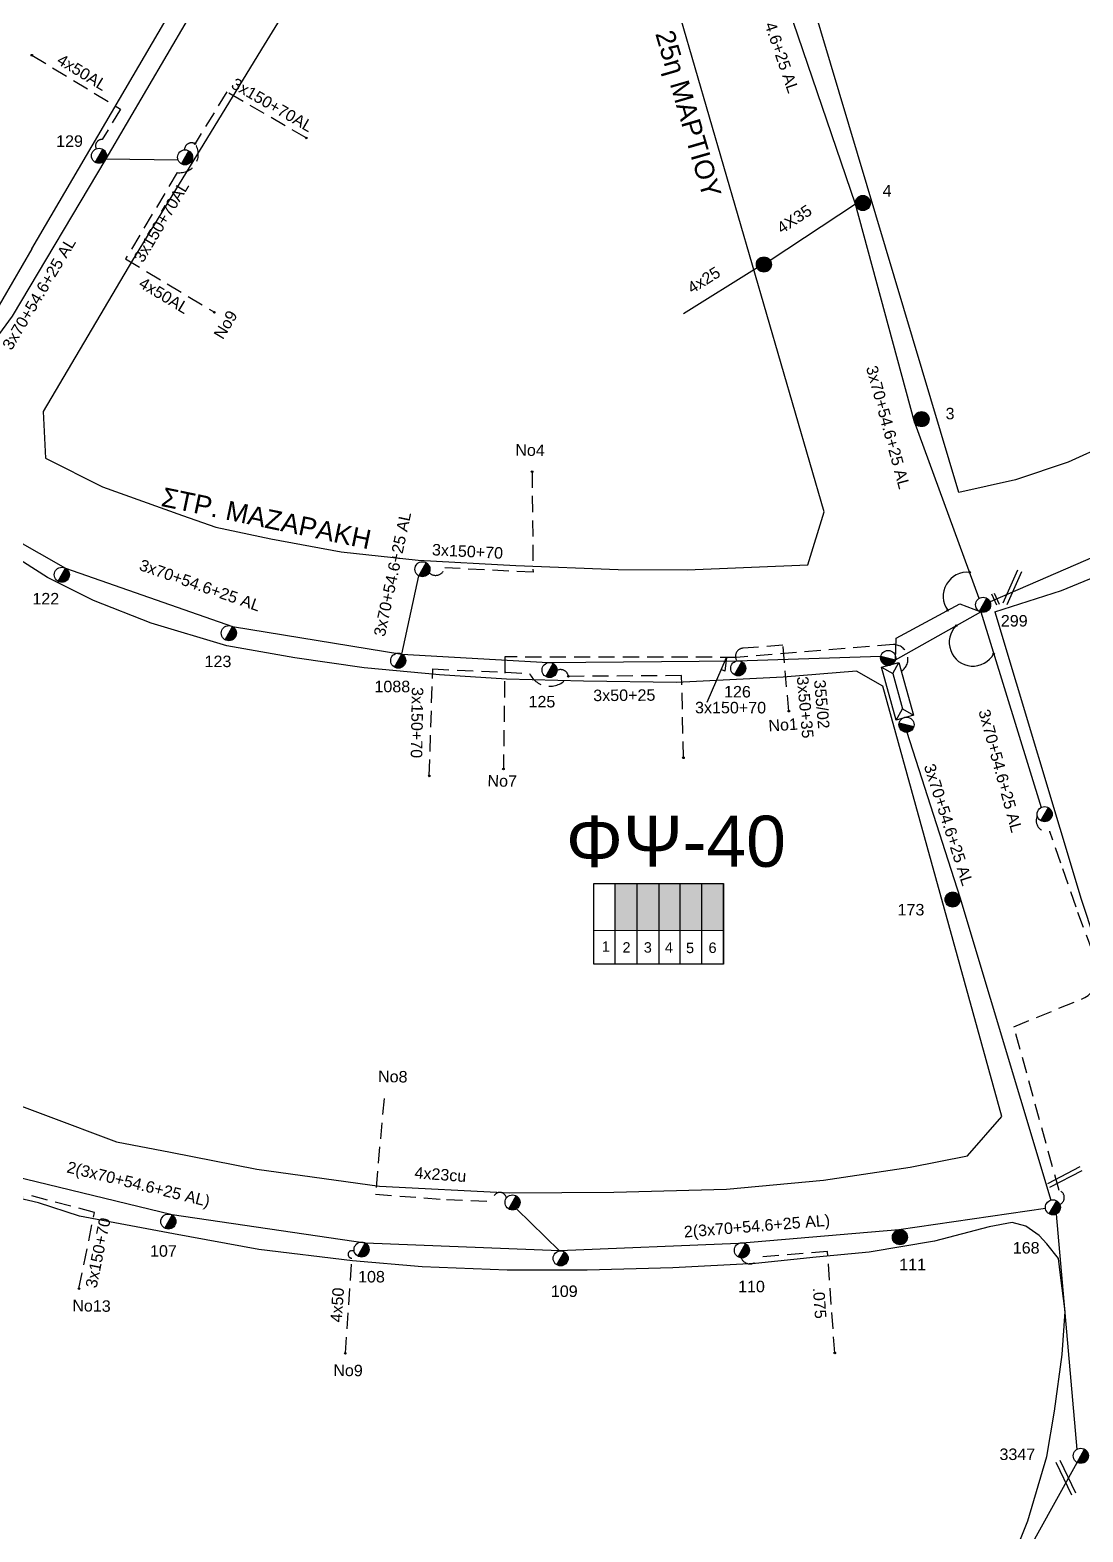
# Model space of a CAD drawing. Header units: millimetres. Extents: x 1421 to 10994, y 848 to 1896.
# Drawn here: x 10307.8 to 10472.5, y 1371.5 to 1606.5 of the extents above; entities that cross this region are included whole.
import ezdxf
from ezdxf.enums import TextEntityAlignment as Align

# ---------------------------------------------------------------- set-up
doc = ezdxf.new("R2010")
doc.units = ezdxf.units.MM
doc.linetypes.add('DASHED', pattern=[19.05, 12.7, -6.35])
for name, color, linetype, lineweight in [('3x150+70', 7, 'Continuous', 30), ('3x150+70AL', 7, 'DASHED', 30), ('3x50+25', 7, 'Continuous', 30), ('3x70+54.6+25 AL', 7, 'SYN_LINE', 30), ('4x23cu', 7, 'Continuous', 30), ('4x25', 7, 'Continuous', 30), ('4X35', 7, 'DASHED', 30), ('4x50', 7, 'Continuous', 30), ('Άγνωστα', 7, 'Continuous', 30), ('Καλωδια Χ.Τ. 3x50+35', 7, 'Continuous', 30), ('Καλώδια ΧΤ   3x150AL+50CU', 7, 'DASHED', 30), ('Υπόγεια Καλώδια Δικτύου ΧΤ   .075', 7, 'DASHED', 30), ('Υπόγεια καλώδια Παροχών ΧΤ   4x50AL', 7, 'DASHED', 30)]:
    doc.layers.add(name, color=color, linetype=linetype, lineweight=lineweight)
for name, color, linetype in [('Pillar OTE', 7, 'Continuous'), ('TEXT ΚΑΛΩΔΙΩΝ', 7, 'Continuous'), ('Μηχανική τομή', 7, 'Continuous'), ('Στύλος Ξύλινος', 7, 'Continuous'), ('Στύλος Ξύλινος @ 1', 7, 'Continuous'), ('Στύλος ΦΜ', 7, 'Continuous'), ('Στύλος ΦΜ @ 1', 7, 'Continuous'), ('Συνδέσεις', 7, 'Continuous'), ('Τομή', 7, 'Continuous'), ('Υποσταθμός εναέριος 2 στύλων', 7, 'Continuous'), ('Υποσταθμός πόλεως', 7, 'Continuous'), ('Υπόβαθρο ΔΕΗ', 7, 'Continuous')]:
    doc.layers.add(name, color=color, linetype=linetype)
doc.styles.add('arial', font='arial.ttf', dxfattribs={"height": 3})
doc.styles.get("Standard").update_dxf_attribs({"font": 'arial.ttf', "height": 1.8})
doc.linetypes.add('SYN_LINE', pattern='A,0.5,-0.0001,["/\\/\\/\\/",Standard,S=0.1,R=0,X=0,Y=-0.05],-0.25', length=0.7501)

# ---------------------------------------------------------------- blocks, each defined once
blk = doc.blocks.new('ΥΠΑΡΧΩΝ ΤΣΙΜΕΝΤΕΝΙΟΣ ΣΤΥΛΟΣ')
at = {"layer": 'Στύλος ΦΜ'}
blk.add_hatch(color=7, dxfattribs=at).paths.add_polyline_path([(-1.29, -2.28, 0.574793), (2.62, 0, 0.268822), (1.3, 2.27)])
at = {"layer": 'Στύλος ΦΜ', "color": 7}
blk.add_line((-1.29, -2.28), (1.3, 2.27), dxfattribs=at)
blk.add_circle((0, 0), 2.62, dxfattribs=at)
at = {"layer": 'Στύλος ΦΜ', "flags": 4}
for tag, p in [('ΑΡΙΘΜΟΣ', (-4.68, 8.05)), ('ΤΥΠΟΣ', (-4.91, 3.03))]:
    blk.add_attdef(tag, p, '', height=4, dxfattribs=at)
blk = doc.blocks.new('ΥΠΑΡΧΩΝ ΞΥΛΙΝΟΣ ΣΤΥΛΟΣ')
at = {"layer": 'Στύλος Ξύλινος'}
h = blk.add_hatch(color=7, dxfattribs=at)
h.paths.add_polyline_path([(-2.62, 0, 0.270008), (-1.29, -2.28), (1.3, 2.27, 0.576266)])
h.paths.add_polyline_path([(-1.29, -2.28, 0.574793), (2.62, 0, 0.268822), (1.3, 2.27)])
at = {"layer": 'Στύλος Ξύλινος', "color": 7}
blk.add_line((-1.29, -2.28), (1.3, 2.27), dxfattribs=at)
blk.add_circle((0, 0), 2.62, dxfattribs=at)
at = {"layer": 'Στύλος Ξύλινος', "color": 1, "flags": 4}
for tag, p in [('ΑΡΙΘΜΟΣ', (-4.91, 8.6)), ('ΤΥΠΟΣ', (-4.85, 3.39))]:
    blk.add_attdef(tag, p, '', height=4, dxfattribs=at)
blk = doc.blocks.new('ΥΠΟΣΤΑΘΜΟΣ ΕΝΑΕΡΙΟΣ ΕΠΙ 2 ΣΤΥΛΩΝ')
at = {"layer": 'Υποσταθμός εναέριος 2 στύλων', "linetype": 'Continuous'}
for points in [[(-11.97, -2.11, 0.574793), (-8.45, -0.07, 0.268822), (-9.64, 1.98)], [(9.68, -2.15, 0.574793), (13.19, -0.1, 0.268822), (12.01, 1.95)]]:
    blk.add_hatch(color=256, dxfattribs=at).paths.add_polyline_path(points)
for p, q in [((-11.97, -2.11), (-9.64, 1.98)), ((9.68, -2.15), (12.01, 1.95))]:
    blk.add_line(p, q, dxfattribs=at)
for centre in [(-10.81, -0.07), (10.84, -0.1)]:
    blk.add_circle(centre, 2.36, dxfattribs=at)
at = {"layer": 'Υποσταθμός πόλεως', "linetype": 'Continuous', "ltscale": 40}
blk.add_lwpolyline([(-8.57, 2.82), (8.57, 2.82), (8.57, -2.82), (-8.57, -2.82)], close=True, dxfattribs=at)
for points in [[(-5.75, 0), (-8.57, 2.82)], [(-8.57, -2.82), (-5.75, 0)], [(-5.75, 0), (5.75, 0)], [(5.75, 0), (8.57, 2.82)], [(8.57, -2.82), (5.75, 0)]]:
    blk.add_lwpolyline(points, dxfattribs=at)
at = {"layer": 'Υποσταθμός εναέριος 2 στύλων', "ltscale": 40, "flags": 1}
for tag, p in [('ΜΕΤΑΣΧΗΜΑΤΙΣΜΟΣ', (14.09, 2.51)), ('ΙΣΧΥΣ', (14.07, -0.28)), ('ΑΡΙΘΜΟΣ', (14.19, -3))]:
    blk.add_attdef(tag, p, '', height=1.8, dxfattribs=at)
blk = doc.blocks.new('_ΣΥΝΔΕΣΗ')
at = {"layer": 'Συνδέσεις', "linetype": 'SYN_LINE', "ltscale": 40}
blk.add_hatch(color=256, dxfattribs=at).paths.add_polyline_path([(0.5, -0.01, 1), (-0.5, -0.01, 1)])
at = {"layer": 'Συνδέσεις'}
blk.add_circle((0, -0.01), 0.5, dxfattribs=at)
blk = doc.blocks.new('ΤΟΜΗ')
at = {"layer": 'Τομή', "ltscale": 40}
for p, q in [((11.33, -0.65), (-11.4, -0.65)), ((11.33, -3.42), (-11.4, -3.42))]:
    blk.add_line(p, q, dxfattribs=at)
blk = doc.blocks.new('ΜΗΧΑΝΙΚΗ ΤΟΜΗ')
at = {"layer": 'Μηχανική τομή', "ltscale": 40}
for p, q in [((-3.79, 1.21), (3.79, 1.21)), ((3.79, -0.34), (-3.79, -0.34))]:
    blk.add_line(p, q, dxfattribs=at)

msp = doc.modelspace()

# ---------------------------------------------------------------- hatches: boundary and pattern name
at = {"layer": 'Καλώδια ΧΤ   3x150AL+50CU', "linetype": 'DASHED', "lineweight": -3, "ltscale": 0.2}
h = msp.add_hatch(color=5, dxfattribs=at)
h.dxf.hatch_style = 1
h.paths.add_polyline_path([(10402.75, 1473), (10399.31, 1473), (10399.31, 1465.64), (10402.75, 1465.64)])
h = msp.add_hatch(color=2, dxfattribs=at)
h.dxf.hatch_style = 1
h.paths.add_polyline_path([(10402.75, 1465.64), (10406.19, 1465.64), (10406.19, 1473), (10402.75, 1473)])
h = msp.add_hatch(color=27, dxfattribs=at)
h.dxf.hatch_style = 1
h.paths.add_polyline_path([(10409.48, 1473), (10406.19, 1473), (10406.19, 1465.64), (10409.48, 1465.63)])
h = msp.add_hatch(color=1, dxfattribs=at)
h.dxf.hatch_style = 1
h.paths.add_polyline_path([(10412.87, 1473), (10409.48, 1473), (10409.48, 1465.63), (10412.87, 1465.63)])
h = msp.add_hatch(color=133, dxfattribs=at)
h.dxf.hatch_style = 1
h.paths.add_polyline_path([(10412.87, 1465.63), (10416.27, 1465.63), (10416.27, 1473), (10412.87, 1473)])

# ---------------------------------------------------------------- linework, layer by layer
at = {"layer": '3x150+70', "color": 2, "linetype": 'DASHED', "lineweight": -3, "ltscale": 0.2}
for points in [[(10386.33, 1537.42), (10386.47, 1521.67), (10372.67, 1522.36, -0.581448), (10370.21, 1521.59, -0.981219)], [(10370.24, 1489.82), (10370.79, 1506.55), (10385.93, 1505.85, 0.580092), (10392, 1505.38)]]:
    msp.add_lwpolyline(points, format="xyb", dxfattribs=at)
at = {"layer": '3x150+70', "color": 1, "linetype": 'DASHED', "lineweight": -3, "ltscale": 0.2}
msp.add_lwpolyline([(10444.08, 1506.21, 0.747572), (10442.88, 1510.36), (10418.29, 1508.36), (10382.07, 1508.42), (10381.85, 1490.89)], format="xyb", dxfattribs=at)
at = {"layer": '3x150+70', "color": 27, "linetype": 'DASHED', "lineweight": -3, "ltscale": 0.2}
msp.add_lwpolyline([(10315.46, 1409.59), (10317.89, 1421.51), (10307.01, 1424.38, -0.958737), (10305.1, 1425.01, -5.292185)], format="xyb", dxfattribs=at)
at = {"layer": '3x150+70AL', "color": 6, "linetype": 'DASHED', "lineweight": -3, "ltscale": 0.2}
for points in [[(10351.01, 1589.64), (10338.57, 1596.83), (10333.61, 1588.74, 0.550995), (10331.95, 1587.78, -3.885736)], [(10333.61, 1588.74, -0.652483), (10330.83, 1584.22), (10322.74, 1570.71)]]:
    msp.add_lwpolyline(points, format="xyb", dxfattribs=at)
at = {"layer": '3x50+25', "color": 2, "linetype": 'DASHED', "lineweight": -3, "ltscale": 0.2}
msp.add_lwpolyline([(10410, 1492.65), (10409.72, 1505.5), (10392, 1505.38, 0.519599), (10390.24, 1506.31, 3.282238)], format="xyb", dxfattribs=at)
at = {"layer": '3x70+54.6+25 AL', "color": 6, "linetype": 'SYN_LINE', "lineweight": -3, "ltscale": 15}
for points in [[(10361.03, 1659.55), (10348.54, 1635.99), (10335.56, 1613.52), (10319.68, 1586.39), (10305.02, 1561.77), (10287.93, 1538.44)], [(10367.2, 1198.18), (10385.26, 1233.46), (10411.8, 1274.67), (10438.97, 1321.23), (10453.02, 1348.9), (10471.57, 1382.4)]]:
    msp.add_lwpolyline(points, dxfattribs=at)
at = {"layer": '3x70+54.6+25 AL', "color": 133, "linetype": 'SYN_LINE', "lineweight": -3, "ltscale": 15}
for points in [[(10456.25, 1517.59), (10446.1, 1545.35), (10436.9, 1579.28), (10427.21, 1607.67), (10419.48, 1634.39), (10415.68, 1653.88)], [(10443.16, 1507.97), (10443.26, 1511.37), (10453.24, 1516.76), (10456.49, 1515.47)]]:
    msp.add_lwpolyline(points, dxfattribs=at)
at = {"layer": '3x70+54.6+25 AL', "color": 2, "linetype": 'SYN_LINE', "lineweight": -3, "ltscale": 15}
for points in [[(10554.78, 1595.58), (10543.89, 1583.27), (10533.49, 1569.65), (10521.46, 1557.39), (10507.63, 1544.34), (10493.05, 1534.13), (10475.65, 1524.74), (10457.95, 1517.06)], [(10288.22, 1536.63), (10313.36, 1522.31), (10339.49, 1513.17), (10365.98, 1508.88), (10388.84, 1507.54), (10418.35, 1507.81), (10440.88, 1508.55)], [(10365.98, 1508.88), (10368.59, 1521.12)]]:
    msp.add_lwpolyline(points, dxfattribs=at)
at = {"layer": '3x70+54.6+25 AL', "color": 6, "linetype": 'SYN_LINE', "lineweight": -3, "ltscale": 10}
msp.add_lwpolyline([(10319.68, 1586.39), (10330.95, 1586.19)], dxfattribs=at)
at = {"layer": '3x70+54.6+25 AL', "color": 5, "linetype": 'SYN_LINE', "lineweight": -3, "ltscale": 15}
msp.add_lwpolyline([(10443.16, 1507.97), (10456.49, 1515.47), (10465.95, 1484.86)], dxfattribs=at)
at = {"layer": '3x70+54.6+25 AL', "color": 27, "linetype": 'SYN_LINE', "lineweight": -3, "ltscale": 15}
for points in [[(10444.93, 1496.65), (10453.22, 1470.83), (10467.45, 1423.43)], [(10466.63, 1422.1), (10443.68, 1418.8), (10418.6, 1416.63), (10390.63, 1415.48), (10360.24, 1416.72), (10330.03, 1421.11), (10305.33, 1427.15), (10282.14, 1435.31)], [(10468.3, 1421.24), (10471.54, 1384.44)]]:
    msp.add_lwpolyline(points, dxfattribs=at)
at = {"layer": '3x70+54.6+25 AL', "color": 27, "linetype": 'SYN_LINE', "lineweight": -3, "ltscale": 10}
msp.add_lwpolyline([(10390.63, 1415.48), (10383.9, 1422.09)], dxfattribs=at)
at = {"layer": '4x23cu', "color": 27, "linetype": 'DASHED', "lineweight": -3, "ltscale": 0.2}
msp.add_lwpolyline([(10363.17, 1439.34), (10361.82, 1424.35), (10372.92, 1423.54), (10380.32, 1423.23, -1.117674), (10382.31, 1423.76, -5.200254)], format="xyb", dxfattribs=at)
at = {"layer": '4x25', "color": 133, "linetype": 'SYN_LINE', "lineweight": -3, "ltscale": 15}
msp.add_lwpolyline([(10421.51, 1569.32), (10410.02, 1562.13)], dxfattribs=at)
at = {"layer": '4X35', "color": 133, "linetype": 'SYN_LINE', "lineweight": -3, "ltscale": 15}
msp.add_lwpolyline([(10436.9, 1579.28), (10423.56, 1570.47)], dxfattribs=at)
at = {"layer": '4x50', "color": 27, "linetype": 'DASHED', "lineweight": -3, "ltscale": 0.2}
msp.add_lwpolyline([(10357.12, 1399.47), (10358.14, 1414.36, -1.460687), (10358.52, 1415.38, 3.885659)], format="xyb", dxfattribs=at)
at = {"layer": 'Pillar OTE', "lineweight": -3, "ltscale": 40}
for points in [[(10395.98, 1460.36), (10395.98, 1473), (10416.27, 1473), (10416.27, 1460.35), (10395.98, 1460.37)], [(10399.31, 1460.36), (10399.31, 1473)], [(10402.75, 1460.36), (10402.75, 1473)], [(10406.19, 1460.36), (10406.19, 1473)], [(10409.48, 1460.35), (10409.48, 1473)], [(10412.87, 1460.35), (10412.87, 1473)], [(10416.27, 1460.35), (10416.27, 1473)], [(10395.98, 1465.65), (10416.27, 1465.63)]]:
    msp.add_lwpolyline(points, dxfattribs=at)
at = {"layer": 'TEXT ΚΑΛΩΔΙΩΝ', "lineweight": -3, "ltscale": 15}
msp.add_lwpolyline([(10413.71, 1501.37), (10416.75, 1508.36), (10416.47, 1506.2), (10415.92, 1506.44)], dxfattribs=at)
at = {"layer": 'Καλωδια Χ.Τ. 3x50+35', "color": 2, "linetype": 'DASHED', "lineweight": -3, "ltscale": 0.2}
msp.add_lwpolyline([(10426.48, 1499.94), (10425.56, 1510.25), (10419.32, 1509.79, 0.574647), (10418.35, 1507.81, 2.447439)], format="xyb", dxfattribs=at)
at = {"layer": 'Καλώδια ΧΤ   3x150AL+50CU', "color": 5, "linetype": 'DASHED', "lineweight": -3, "ltscale": 0.2}
for points in [[(10514.58, 1457.72), (10509.93, 1455.17), (10508.13, 1455.92), (10502.34, 1453.7), (10499.1, 1452.64), (10493.98, 1451.13), (10489.57, 1450.63), (10485.78, 1450.88), (10481.84, 1452.39), (10479.21, 1453.96, -0.224396), (10475.27, 1458.94), (10475.27, 1458.94), (10471.4, 1469.26), (10469.03, 1476.16), (10467.32, 1481.11, -0.625347), (10465.34, 1483.55)], [(10468.88, 1422.75, 0.683749), (10468.75, 1424.96), (10461.69, 1450.55), (10472.8, 1455.12, 0.225682), (10475.27, 1458.94, -47.251631)]]:
    msp.add_lwpolyline(points, format="xyb", dxfattribs=at)
at = {"layer": 'Υπόβαθρο ΔΕΗ', "lineweight": -3, "ltscale": 0.1}
for points in [[(10308.08, 1572.27), (10301.96, 1561.84), (10298.72, 1556.63), (10297.17, 1553.71), (10295.09, 1553.08), (10293.77, 1552.71), (10291.59, 1552.95), (10290.39, 1553.35), (10288.39, 1554.4), (10286.02, 1556.09), (10278.97, 1561.65), (10247.27, 1599.94), (10235.3, 1621.33), (10229.76, 1631.06), (10228.33, 1636.99), (10228.61, 1639.76), (10228.92, 1641.37), (10230.22, 1642.92), (10231.36, 1644.18), (10232.84, 1645.04), (10234.04, 1645.66), (10253.87, 1650.81), (10307.76, 1666.21), (10346.25, 1677.09)], [(10308.08, 1572.27), (10360.45, 1661.74)], [(10372.84, 1651.12), (10363.94, 1635.98), (10344.41, 1604.2), (10323.81, 1570.51), (10309.83, 1546.83), (10310.21, 1539.51), (10319.12, 1535.05), (10331.64, 1530.58), (10336.86, 1528.72), (10345.49, 1526.91), (10356.49, 1524.88), (10368.49, 1523.56), (10383.78, 1522.74), (10399.78, 1522.13), (10410.57, 1522.05), (10429.46, 1522.86), (10431.99, 1531.12), (10398.36, 1646.96)], [(10458.7, 1515.48), (10472.19, 1470.55), (10474.28, 1464.24), (10475.77, 1460.8), (10477.31, 1458.54), (10479.11, 1456.54), (10482.24, 1454.06), (10484.14, 1453.29), (10486.4, 1452.31), (10488.3, 1451.8), (10492.57, 1452.47), (10501.96, 1455.19), (10510.56, 1459.59), (10519.25, 1465.31), (10528.77, 1473.99), (10539.39, 1486.17), (10552.25, 1506.27), (10588.69, 1562.64), (10596.85, 1576.51), (10558.61, 1597.56)], [(10458.7, 1515.48), (10469.11, 1518.83), (10480.01, 1523.3), (10494.13, 1531.19), (10504.14, 1537.49), (10515.42, 1546.69), (10525.68, 1556.77), (10534.85, 1567.05), (10544.19, 1578.47), (10552.69, 1588.88), (10557.06, 1595.05), (10558.78, 1597.47)], [(10292.53, 1443.36), (10310.24, 1436.72), (10321.31, 1432.57), (10329.75, 1430.92), (10343.3, 1428.28), (10362.46, 1425.63), (10382.84, 1424.55), (10399.1, 1424.66), (10416.73, 1425.17), (10431.9, 1426.58), (10445.48, 1428.59), (10454.42, 1430.39), (10459.79, 1436.5), (10441.19, 1503.87), (10437.09, 1506.19), (10425.59, 1505.28), (10408.92, 1504.43), (10394.38, 1504.66), (10382.33, 1504.94), (10371.82, 1505.62), (10360.04, 1506.74), (10349.23, 1508.31), (10338.6, 1510.19), (10326.77, 1513.73), (10317.75, 1517.25), (10310.55, 1520.84), (10302.98, 1525.67)], [(10460.75, 1365.45), (10463.88, 1373.24), (10466.86, 1383.33), (10468.05, 1390.42), (10469.23, 1399.3), (10469.71, 1406.02), (10468.99, 1411.71), (10468.67, 1414.29), (10466.83, 1416.57), (10465.63, 1417.89), (10463.53, 1419.38), (10461.43, 1419.92), (10457.83, 1419.26), (10449.25, 1416.99), (10439.05, 1415.31), (10430.77, 1414.52), (10421.25, 1413.51), (10408.33, 1412.83), (10394.93, 1412.5), (10382.41, 1412.5), (10369.12, 1412.98), (10358.22, 1413.96), (10343.58, 1415.73), (10330.26, 1418.18), (10321.88, 1419.74), (10315.52, 1420.93), (10309.13, 1422.99), (10302.13, 1424.61)]]:
    msp.add_lwpolyline(points, dxfattribs=at)
msp.add_lwpolyline([(10432.64, 1667.96), (10493.79, 1633.97), (10540.24, 1609.22), (10540.99, 1602.25), (10532.85, 1591.29), (10521.76, 1578.91), (10504.28, 1559.05), (10491.31, 1548.8), (10482.58, 1544.55), (10470.19, 1538.9), (10461.91, 1536.15), (10453.09, 1534.15), (10417.14, 1654.42, 0.104764)], format="xyb", close=True, dxfattribs=at)
at = {"layer": 'Υπόβαθρο ΔΕΗ', "lineweight": -3}
for centre, radius, start, end in [((10454.39, 1517.92), 3.76, 84.244, 215.7006), ((10455.27, 1510.69), 3.7, 134.6583, 331.2109)]:
    msp.add_arc(centre, radius, start, end, dxfattribs=at)
at = {"layer": 'Υπόγεια Καλώδια Δικτύου ΧΤ   .075', "color": 27, "linetype": 'DASHED', "lineweight": -3, "ltscale": 0.2}
msp.add_lwpolyline([(10433.67, 1399.52), (10432.54, 1415.39), (10421.84, 1414.54, -0.715499), (10419.01, 1414.41, 16.173723)], format="xyb", dxfattribs=at)
at = {"layer": 'Υπόγεια καλώδια Παροχών ΧΤ   4x50AL', "color": 6, "linetype": 'DASHED', "lineweight": -3, "ltscale": 0.2}
msp.add_lwpolyline([(10308.08, 1602.58), (10321.97, 1594.16), (10319.1, 1589.39, 0.592103), (10318.17, 1587.94, -1.709359)], format="xyb", dxfattribs=at)
msp.add_lwpolyline([(10322.74, 1570.71), (10336.64, 1562.36)], dxfattribs=at)

# ---------------------------------------------------------------- block references
at = {"layer": 'Μηχανική τομή', "lineweight": -3, "xscale": 0.2499999999999677, "yscale": 0.2499999999999677, "zscale": 0.2499999999999677, "rotation": 293.7952036821837}
msp.add_blockref('ΜΗΧΑΝΙΚΗ ΤΟΜΗ', (10458.71, 1517.43), dxfattribs=at)
at = {"layer": 'Στύλος Ξύλινος @ 1', "lineweight": -3, "ltscale": 40}
ref = msp.add_blockref('ΥΠΑΡΧΩΝ ΞΥΛΙΝΟΣ ΣΤΥΛΟΣ', (10438.06, 1579.45), dxfattribs=dict(at, xscale=0.4499999999998181, yscale=0.4499999999998181, zscale=0.4499999999998181))
ref.add_attrib('ΑΡΙΘΜΟΣ', '4', (10441.15, 1580.47), dxfattribs={"layer": 'Στύλος Ξύλινος', "height": 1.8, "flags": 4})
at = {"layer": 'Στύλος Ξύλινος @ 1', "lineweight": -3, "ltscale": 40, "xscale": 0.4499999999998181, "yscale": 0.4499999999998181, "zscale": 0.4499999999998181}
msp.add_blockref('ΥΠΑΡΧΩΝ ΞΥΛΙΝΟΣ ΣΤΥΛΟΣ', (10422.58, 1569.82), dxfattribs=at)
at = {"layer": 'Στύλος Ξύλινος @ 1', "lineweight": -3, "ltscale": 40}
ref = msp.add_blockref('ΥΠΑΡΧΩΝ ΞΥΛΙΝΟΣ ΣΤΥΛΟΣ', (10447.24, 1545.64), dxfattribs=dict(at, xscale=0.4499999999998181, yscale=0.4499999999998181, zscale=0.4499999999998181))
ref.add_attrib('ΑΡΙΘΜΟΣ', '3', (10451, 1545.61), dxfattribs={"layer": 'Στύλος Ξύλινος', "height": 1.8, "flags": 4})
ref = msp.add_blockref('ΥΠΑΡΧΩΝ ΞΥΛΙΝΟΣ ΣΤΥΛΟΣ', (10452.1, 1470.46), dxfattribs=dict(at, xscale=0.4499999999998181, yscale=0.4499999999998181, zscale=0.4499999999998181))
ref.add_attrib('ΑΡΙΘΜΟΣ', '173', (10443.49, 1467.98), dxfattribs={"layer": 'Στύλος Ξύλινος', "height": 1.8, "flags": 4})
ref = msp.add_blockref('ΥΠΑΡΧΩΝ ΞΥΛΙΝΟΣ ΣΤΥΛΟΣ', (10443.86, 1417.63), dxfattribs=dict(at, xscale=0.4499999999998181, yscale=0.4499999999998181, zscale=0.4499999999998181))
ref.add_attrib('ΑΡΙΘΜΟΣ', '111', (10443.74, 1412.47), dxfattribs={"layer": 'Στύλος Ξύλινος', "height": 1.8, "flags": 4})
at = {"layer": 'Στύλος ΦΜ @ 1', "color": 1, "lineweight": -3, "ltscale": 40}
ref = msp.add_blockref('ΥΠΑΡΧΩΝ ΤΣΙΜΕΝΤΕΝΙΟΣ ΣΤΥΛΟΣ', (10318.59, 1586.84), dxfattribs=dict(at, xscale=0.4499999999998181, yscale=0.4499999999998181, zscale=0.4499999999998181))
ref.add_attrib('ΑΡΙΘΜΟΣ', '129', (10311.88, 1588.24), dxfattribs={"layer": 'Στύλος ΦΜ', "height": 1.8, "flags": 4})
at = {"layer": 'Στύλος ΦΜ @ 1', "color": 1, "lineweight": -3, "ltscale": 40, "xscale": 0.4499999999998181, "yscale": 0.4499999999998181, "zscale": 0.4499999999998181}
for p in [(10332.05, 1586.6), (10369.17, 1522.15), (10466.49, 1483.82), (10383.27, 1423.08)]:
    msp.add_blockref('ΥΠΑΡΧΩΝ ΤΣΙΜΕΝΤΕΝΙΟΣ ΣΤΥΛΟΣ', p, dxfattribs=at)
at = {"layer": 'Στύλος ΦΜ @ 1', "color": 1, "lineweight": -3, "ltscale": 40}
ref = msp.add_blockref('ΥΠΑΡΧΩΝ ΤΣΙΜΕΝΤΕΝΙΟΣ ΣΤΥΛΟΣ', (10312.78, 1521.29), dxfattribs=dict(at, xscale=0.4499999999998181, yscale=0.4499999999998181, zscale=0.4499999999998181))
ref.add_attrib('ΑΡΙΘΜΟΣ', '122', (10308.17, 1516.64), dxfattribs={"layer": 'Στύλος ΦΜ', "height": 1.8, "flags": 4})
ref = msp.add_blockref('ΥΠΑΡΧΩΝ ΤΣΙΜΕΝΤΕΝΙΟΣ ΣΤΥΛΟΣ', (10456.87, 1516.59), dxfattribs=dict(at, xscale=0.4499999999998181, yscale=0.4499999999998181, zscale=0.4499999999998181))
ref.add_attrib('ΑΡΙΘΜΟΣ', '299', (10459.64, 1513.18), dxfattribs={"layer": 'Στύλος ΦΜ', "height": 1.8, "flags": 4})
ref = msp.add_blockref('ΥΠΑΡΧΩΝ ΤΣΙΜΕΝΤΕΝΙΟΣ ΣΤΥΛΟΣ', (10338.9, 1512.15), dxfattribs=dict(at, xscale=0.4499999999998181, yscale=0.4499999999998181, zscale=0.4499999999998181))
ref.add_attrib('ΑΡΙΘΜΟΣ', '123', (10335.1, 1506.83), dxfattribs={"layer": 'Στύλος ΦΜ', "height": 1.8, "flags": 4})
ref = msp.add_blockref('ΥΠΑΡΧΩΝ ΤΣΙΜΕΝΤΕΝΙΟΣ ΣΤΥΛΟΣ', (10365.39, 1507.85), dxfattribs=dict(at, xscale=0.4499999999998181, yscale=0.4499999999998181, zscale=0.4499999999998181))
ref.add_attrib('ΑΡΙΘΜΟΣ', '1088', (10361.67, 1502.9), dxfattribs={"layer": 'Στύλος ΦΜ', "height": 1.8, "flags": 4})
ref = msp.add_blockref('ΥΠΑΡΧΩΝ ΤΣΙΜΕΝΤΕΝΙΟΣ ΣΤΥΛΟΣ', (10389.06, 1506.38), dxfattribs=dict(at, xscale=0.4499999999998181, yscale=0.4499999999998181, zscale=0.4499999999998181))
ref.add_attrib('ΑΡΙΘΜΟΣ', '125', (10385.76, 1500.53), dxfattribs={"layer": 'Στύλος ΦΜ', "height": 1.8, "flags": 4})
ref = msp.add_blockref('ΥΠΑΡΧΩΝ ΤΣΙΜΕΝΤΕΝΙΟΣ ΣΤΥΛΟΣ', (10418.57, 1506.65), dxfattribs=dict(at, xscale=0.4499999999998181, yscale=0.4499999999998181, zscale=0.4499999999998181))
ref.add_attrib('ΑΡΙΘΜΟΣ', '126', (10416.35, 1502.08), dxfattribs={"layer": 'Στύλος ΦΜ', "height": 1.8, "flags": 4})
ref = msp.add_blockref('ΥΠΑΡΧΩΝ ΤΣΙΜΕΝΤΕΝΙΟΣ ΣΤΥΛΟΣ', (10467.79, 1422.3), dxfattribs=dict(at, xscale=0.4499999999998181, yscale=0.4499999999998181, zscale=0.4499999999998181))
ref.add_attrib('ΑΡΙΘΜΟΣ', '168', (10461.51, 1415.07), dxfattribs={"layer": 'Στύλος ΦΜ', "height": 1.8, "flags": 4})
ref = msp.add_blockref('ΥΠΑΡΧΩΝ ΤΣΙΜΕΝΤΕΝΙΟΣ ΣΤΥΛΟΣ', (10329.44, 1420.08), dxfattribs=dict(at, xscale=0.4499999999998181, yscale=0.4499999999998181, zscale=0.4499999999998181))
ref.add_attrib('ΑΡΙΘΜΟΣ', '107', (10326.57, 1414.58), dxfattribs={"layer": 'Στύλος ΦΜ', "height": 1.8, "flags": 4})
ref = msp.add_blockref('ΥΠΑΡΧΩΝ ΤΣΙΜΕΝΤΕΝΙΟΣ ΣΤΥΛΟΣ', (10359.66, 1415.7), dxfattribs=dict(at, xscale=0.4499999999998181, yscale=0.4499999999998181, zscale=0.4499999999998181))
ref.add_attrib('ΑΡΙΘΜΟΣ', '108', (10359.11, 1410.55), dxfattribs={"layer": 'Στύλος ΦΜ', "height": 1.8, "flags": 4})
ref = msp.add_blockref('ΥΠΑΡΧΩΝ ΤΣΙΜΕΝΤΕΝΙΟΣ ΣΤΥΛΟΣ', (10390.79, 1414.32), dxfattribs=dict(at, xscale=0.4499999999998181, yscale=0.4499999999998181, zscale=0.4499999999998181))
ref.add_attrib('ΑΡΙΘΜΟΣ', '109', (10389.26, 1408.28), dxfattribs={"layer": 'Στύλος ΦΜ', "height": 1.8, "flags": 4})
ref = msp.add_blockref('ΥΠΑΡΧΩΝ ΤΣΙΜΕΝΤΕΝΙΟΣ ΣΤΥΛΟΣ', (10419.14, 1415.58), dxfattribs=dict(at, xscale=0.4499999999998181, yscale=0.4499999999998181, zscale=0.4499999999998181))
ref.add_attrib('ΑΡΙΘΜΟΣ', '110', (10418.54, 1409.02), dxfattribs={"layer": 'Στύλος ΦΜ', "height": 1.8, "flags": 4})
ref = msp.add_blockref('ΥΠΑΡΧΩΝ ΤΣΙΜΕΝΤΕΝΙΟΣ ΣΤΥΛΟΣ', (10472.15, 1383.43), dxfattribs=dict(at, xscale=0.4499999999998181, yscale=0.4499999999998181, zscale=0.4499999999998181))
ref.add_attrib('ΑΡΙΘΜΟΣ', '3347', (10459.43, 1382.77), dxfattribs={"layer": 'Στύλος ΦΜ', "height": 1.8, "flags": 4})
at = {"layer": 'Συνδέσεις', "lineweight": -3, "xscale": 0.25, "yscale": 0.25, "zscale": 0.25}
for p in [(10308.08, 1602.58), (10333.61, 1588.74), (10351.01, 1589.64), (10336.64, 1562.36), (10386.33, 1537.42), (10454.76, 1521.67), (10451.33, 1515.73), (10452.67, 1513.33), (10458.52, 1508.91), (10392, 1505.38), (10426.48, 1499.94), (10410, 1492.65), (10370.24, 1489.82), (10381.85, 1490.89), (10315.46, 1409.59), (10357.13, 1399.47), (10433.67, 1399.52)]:
    msp.add_blockref('_ΣΥΝΔΕΣΗ', p, dxfattribs=at)
at = {"layer": 'Τομή', "lineweight": -3}
for p, xscale, yscale, zscale, rotation in [((10461.93, 1519.13), 0.2499999999999998, 0.2499999999999998, 0.2499999999999998, 245.7997813997417), ((10469.91, 1426.62), 0.2499999999999998, 0.2499999999999998, 0.2499999999999998, 207.8296731773038), ((10469.32, 1379.82), 0.2499999999999999, 0.2499999999999999, 0.2499999999999999, 115.9070990160811)]:
    msp.add_blockref('ΤΟΜΗ', p, dxfattribs=dict(at, xscale=xscale, yscale=yscale, zscale=zscale, rotation=rotation))
at = {"layer": 'Υποσταθμός εναέριος 2 στύλων', "lineweight": -3, "xscale": 0.4999999999999995, "yscale": 0.4999999999999995, "zscale": 0.4999999999999995, "rotation": 285.431093078785}
msp.add_blockref('ΥΠΟΣΤΑΘΜΟΣ ΕΝΑΕΡΙΟΣ ΕΠΙ 2 ΣΤΥΛΩΝ', (10443.49, 1503.06), dxfattribs=at)

# ---------------------------------------------------------------- texts
at = {"lineweight": -3, "ltscale": 30, "char_height": 1.63, "width": 11.2573, "attachment_point": 1}
for s, insert in [('1', (10397.23, 1463.93)), ('2', (10400.46, 1463.79)), ('3', (10403.79, 1463.79)), ('4', (10407.1, 1463.79)), ('5', (10410.4, 1463.71)), ('6', (10413.92, 1463.74))]:
    msp.add_mtext(s, dxfattribs=dict(at, insert=insert))
at = {"layer": 'TEXT ΚΑΛΩΔΙΩΝ', "lineweight": -3, "ltscale": 15, "style": 'arial'}
for s, rotation, p in [('3x70+54.6+25 AL', 288.8557, (10424.05, 1606.16)), ('4x50AL', 328.7631, (10315.96, 1599.91)), ('3x150+70AL', 329.9714, (10345.69, 1594.8)), ('3x150+70AL', 59.0771, (10328.33, 1576.54)), ('4X35', 33.4235, (10427.34, 1576.94)), ('3x70+54.6+25 AL', 59.2227, (10309.2, 1565.27)), ('4x50AL', 328.9947, (10328.76, 1564.99)), ('4x25', 32.0404, (10413.18, 1567.41)), ('3x70+54.6+25 AL', 285.178, (10442.01, 1544.37)), ('3x70+54.6+25 AL', 77.9557, (10364.48, 1521.39)), ('3x150+70', 357.1083, (10376.23, 1524.95)), ('3x70+54.6+25 AL', 340.7276, (10334.4, 1519.64)), ('3x50+35', 275.0973, (10429.05, 1500.54)), ('3x150+70', 269.0941, (10368.33, 1498.15)), ('3x50+25', 0.4061, (10400.75, 1502.44)), ('3x150+70', 359.9034, (10417.37, 1500.5)), ('3x70+54.6+25 AL', 285.178, (10459.59, 1490.61)), ('3x70+54.6+25 AL', 287.8107, (10451.47, 1482.18)), ('2(3x70+54.6+25 AL)', 346.2446, (10324.77, 1425.95)), ('4x23cu', 355.8336, (10371.99, 1427.45)), ('3x150+70', 78.4753, (10318.43, 1415.19)), ('2(3x70+54.6+25 AL)', 4.6631, (10421.49, 1419.4)), ('4x50', 86.0815, (10355.84, 1407.03)), ('.075', 274.0949, (10431.31, 1407.33))]:
    msp.add_text(s, height=1.8, rotation=rotation, dxfattribs=at).set_placement(p, align=Align.MIDDLE_CENTER)
at = {"layer": 'Άγνωστα', "lineweight": -3, "ltscale": 0.2, "char_height": 1.8, "width": 18.6352, "attachment_point": 1, "style": 'arial'}
for s, insert, rotation in [('No9', (10336.42, 1558.9), 59), ('No4', (10383.72, 1541.73), 359), ('355/02', (10432.21, 1504.93), 275), ('No1', (10423.23, 1498.56), 3.6011), ('No7', (10379.37, 1489.97), 359), ('No8', (10362.25, 1443.71), 359), ('No13', (10314.43, 1407.85), 359), ('No9', (10355.25, 1397.74), 359)]:
    msp.add_mtext(s, dxfattribs=dict(at, insert=insert, rotation=rotation))
at = {"layer": 'Υπόβαθρο ΔΕΗ', "lineweight": -3, "ltscale": 0.1, "style": 'arial'}
for s, rotation, p in [('25η ΜΑΡΤΙΟΥ', 286.1869, (10410.78, 1593.41)), ('ΣΤΡ. ΜΑΖΑΡΑΚΗ', 348.2115, (10344.77, 1530.13))]:
    msp.add_text(s, height=3, rotation=rotation, dxfattribs=at).set_placement(p, align=Align.MIDDLE_CENTER)
at = {"layer": 'Υπόβαθρο ΔΕΗ', "lineweight": -3, "insert": (10391.62, 1483.59), "char_height": 8, "width": 84.6573, "attachment_point": 1}
msp.add_mtext('ΦΨ-40', dxfattribs=at)

doc.saveas('drawing.dxf')
